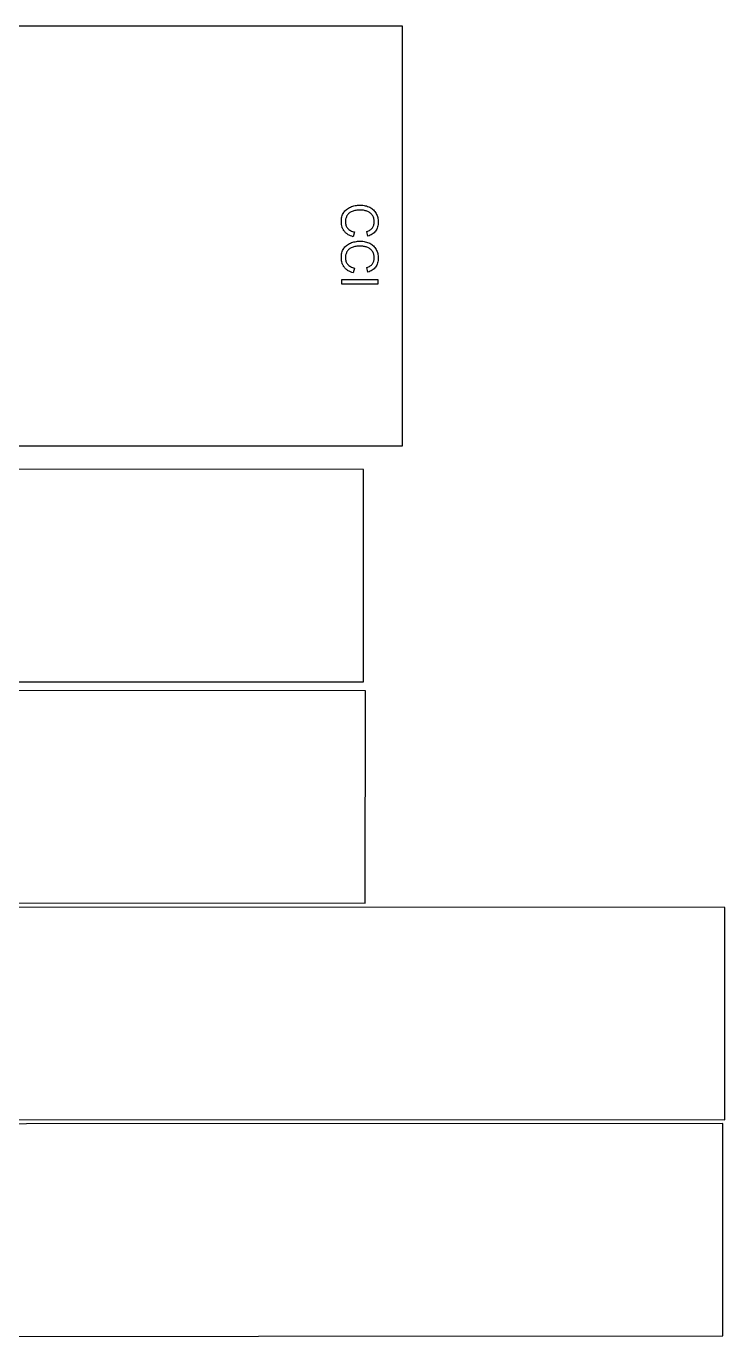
# Model space of a CAD drawing. Extents: x -296 to 95, y -196 to 171.
# Drawn here: x -100.4 to 95.2, y -196.2 to 170.8 of the extents above; entities that cross this region are included whole.
import ezdxf

# ---------------------------------------------------------------- set-up
doc = ezdxf.new("R2010")
doc.units = 0
doc.layers.add('3MM_MATERIAL', color=18, linetype='CONTINUOUS')
doc.layers.add('TEXT_ONLY', color=1, linetype='CONTINUOUS')

msp = doc.modelspace()

# ---------------------------------------------------------------- linework, layer by layer
at = {"layer": '3MM_MATERIAL'}
for points in [[(-295.06, 53.28), (4.94, 53.28), (4.94, 170.78), (-295.06, 170.78)], [(-5.92, 46.67), (-295.92, 46.75), (-295.94, -12.75), (-5.94, -12.83)], [(-5.41, -15.29), (-295.41, -15.2), (-295.43, -74.7), (-5.43, -74.79)], [(95.21, -75.95), (-294.79, -75.86), (-294.8, -135.36), (95.2, -135.45)], [(94.66, -136.41), (-295.34, -136.66), (-295.3, -196.16), (94.7, -195.91)]]:
    msp.add_lwpolyline(points, close=True, dxfattribs=at)
at = {"layer": 'TEXT_ONLY'}
for points in [[(-8.46, 113.16), (-8.8, 111.83), (-9.19, 111.95), (-9.57, 112.08), (-9.91, 112.24), (-10.24, 112.41), (-10.39, 112.51), (-10.53, 112.61), (-10.67, 112.72), (-10.81, 112.83), (-10.94, 112.95), (-11.06, 113.07), (-11.17, 113.2), (-11.28, 113.33), (-11.39, 113.47), (-11.49, 113.61), (-11.58, 113.75), (-11.66, 113.9), (-11.74, 114.05), (-11.81, 114.21), (-11.87, 114.37), (-11.93, 114.53), (-12.02, 114.87), (-12.09, 115.22), (-12.13, 115.59), (-12.14, 115.97), (-12.13, 116.37), (-12.1, 116.74), (-12.05, 117.1), (-11.98, 117.44), (-11.88, 117.76), (-11.77, 118.06), (-11.64, 118.34), (-11.48, 118.6), (-11.31, 118.85), (-11.12, 119.08), (-10.91, 119.29), (-10.68, 119.49), (-10.43, 119.68), (-10.16, 119.85), (-9.88, 120), (-9.58, 120.14), (-9.26, 120.27), (-8.94, 120.37), (-8.61, 120.47), (-8.28, 120.54), (-7.94, 120.6), (-7.6, 120.64), (-7.25, 120.66), (-6.9, 120.67), (-6.51, 120.66), (-6.14, 120.63), (-5.78, 120.59), (-5.43, 120.52), (-5.1, 120.44), (-4.78, 120.34), (-4.47, 120.22), (-4.17, 120.08), (-3.89, 119.92), (-3.62, 119.75), (-3.38, 119.56), (-3.15, 119.35), (-2.93, 119.13), (-2.74, 118.9), (-2.56, 118.64), (-2.4, 118.38), (-2.26, 118.1), (-2.14, 117.81), (-2.04, 117.52), (-1.95, 117.22), (-1.88, 116.91), (-1.84, 116.6), (-1.81, 116.28), (-1.8, 115.95), (-1.81, 115.58), (-1.85, 115.23), (-1.91, 114.89), (-1.99, 114.57), (-2.1, 114.26), (-2.23, 113.97), (-2.38, 113.69), (-2.56, 113.43), (-2.76, 113.18), (-2.98, 112.96), (-3.22, 112.75), (-3.48, 112.56), (-3.76, 112.39), (-4.06, 112.24), (-4.38, 112.11), (-4.71, 112), (-5.02, 113.31), (-4.76, 113.4), (-4.51, 113.5), (-4.28, 113.61), (-4.08, 113.73), (-3.89, 113.86), (-3.72, 114), (-3.56, 114.15), (-3.43, 114.31), (-3.31, 114.49), (-3.21, 114.67), (-3.13, 114.86), (-3.06, 115.06), (-3, 115.28), (-2.96, 115.5), (-2.94, 115.73), (-2.93, 115.98), (-2.94, 116.26), (-2.97, 116.53), (-3.01, 116.79), (-3.07, 117.04), (-3.15, 117.27), (-3.24, 117.5), (-3.36, 117.71), (-3.48, 117.91), (-3.63, 118.09), (-3.78, 118.26), (-3.95, 118.42), (-4.13, 118.57), (-4.32, 118.69), (-4.53, 118.81), (-4.74, 118.91), (-4.97, 118.99), (-5.2, 119.07), (-5.44, 119.13), (-5.67, 119.19), (-5.91, 119.23), (-6.15, 119.26), (-6.4, 119.29), (-6.64, 119.3), (-6.89, 119.31), (-7.2, 119.3), (-7.51, 119.28), (-7.8, 119.26), (-8.08, 119.22), (-8.36, 119.16), (-8.62, 119.1), (-8.87, 119.02), (-9.12, 118.94), (-9.35, 118.84), (-9.56, 118.72), (-9.76, 118.6), (-9.95, 118.46), (-10.12, 118.31), (-10.27, 118.15), (-10.41, 117.97), (-10.54, 117.78), (-10.65, 117.58), (-10.74, 117.38), (-10.82, 117.17), (-10.89, 116.96), (-10.94, 116.75), (-10.98, 116.53), (-11, 116.31), (-11.01, 116.08), (-11, 115.81), (-10.97, 115.55), (-10.92, 115.3), (-10.85, 115.05), (-10.76, 114.82), (-10.65, 114.61), (-10.52, 114.4), (-10.37, 114.2), (-10.2, 114.01), (-10.01, 113.84), (-9.8, 113.69), (-9.57, 113.55), (-9.32, 113.43), (-9.06, 113.32), (-8.77, 113.23)], [(-8.46, 103.07), (-8.8, 101.74), (-9.19, 101.86), (-9.57, 101.99), (-9.91, 102.15), (-10.24, 102.33), (-10.39, 102.42), (-10.53, 102.52), (-10.67, 102.63), (-10.81, 102.74), (-10.94, 102.86), (-11.06, 102.98), (-11.17, 103.11), (-11.28, 103.24), (-11.39, 103.38), (-11.49, 103.52), (-11.58, 103.66), (-11.66, 103.81), (-11.74, 103.96), (-11.81, 104.12), (-11.87, 104.28), (-11.93, 104.44), (-12.02, 104.78), (-12.09, 105.13), (-12.13, 105.5), (-12.14, 105.88), (-12.13, 106.28), (-12.1, 106.65), (-12.05, 107.01), (-11.98, 107.35), (-11.88, 107.67), (-11.77, 107.97), (-11.64, 108.25), (-11.48, 108.51), (-11.31, 108.76), (-11.12, 108.99), (-10.91, 109.2), (-10.68, 109.41), (-10.43, 109.59), (-10.16, 109.76), (-9.88, 109.92), (-9.58, 110.05), (-9.26, 110.18), (-8.94, 110.29), (-8.61, 110.38), (-8.28, 110.45), (-7.94, 110.51), (-7.6, 110.55), (-7.25, 110.58), (-6.9, 110.58), (-6.51, 110.57), (-6.14, 110.55), (-5.78, 110.5), (-5.43, 110.43), (-5.1, 110.35), (-4.78, 110.25), (-4.47, 110.13), (-4.17, 109.99), (-3.89, 109.83), (-3.62, 109.66), (-3.38, 109.47), (-3.15, 109.26), (-2.93, 109.04), (-2.74, 108.81), (-2.56, 108.56), (-2.4, 108.29), (-2.26, 108.01), (-2.14, 107.72), (-2.04, 107.43), (-1.95, 107.13), (-1.88, 106.82), (-1.84, 106.51), (-1.81, 106.19), (-1.8, 105.86), (-1.81, 105.5), (-1.85, 105.14), (-1.91, 104.8), (-1.99, 104.48), (-2.1, 104.17), (-2.23, 103.88), (-2.38, 103.6), (-2.56, 103.34), (-2.76, 103.09), (-2.98, 102.87), (-3.22, 102.66), (-3.48, 102.47), (-3.76, 102.3), (-4.06, 102.15), (-4.38, 102.02), (-4.71, 101.91), (-5.02, 103.22), (-4.76, 103.31), (-4.51, 103.41), (-4.28, 103.52), (-4.08, 103.64), (-3.89, 103.77), (-3.72, 103.91), (-3.56, 104.07), (-3.43, 104.23), (-3.31, 104.4), (-3.21, 104.58), (-3.13, 104.77), (-3.06, 104.97), (-3, 105.19), (-2.96, 105.41), (-2.94, 105.65), (-2.93, 105.89), (-2.94, 106.17), (-2.97, 106.44), (-3.01, 106.7), (-3.07, 106.95), (-3.15, 107.18), (-3.24, 107.41), (-3.36, 107.62), (-3.48, 107.82), (-3.63, 108), (-3.78, 108.18), (-3.95, 108.33), (-4.13, 108.48), (-4.32, 108.61), (-4.53, 108.72), (-4.74, 108.82), (-4.97, 108.91), (-5.2, 108.98), (-5.44, 109.04), (-5.67, 109.1), (-5.91, 109.14), (-6.15, 109.18), (-6.4, 109.2), (-6.64, 109.21), (-6.89, 109.22), (-7.2, 109.21), (-7.51, 109.2), (-7.8, 109.17), (-8.08, 109.13), (-8.36, 109.07), (-8.62, 109.01), (-8.87, 108.93), (-9.12, 108.85), (-9.35, 108.75), (-9.56, 108.64), (-9.76, 108.51), (-9.95, 108.37), (-10.12, 108.22), (-10.27, 108.06), (-10.41, 107.88), (-10.54, 107.69), (-10.65, 107.49), (-10.74, 107.29), (-10.82, 107.08), (-10.89, 106.87), (-10.94, 106.66), (-10.98, 106.44), (-11, 106.22), (-11.01, 105.99), (-11, 105.72), (-10.97, 105.46), (-10.92, 105.21), (-10.85, 104.97), (-10.76, 104.74), (-10.65, 104.52), (-10.52, 104.31), (-10.37, 104.11), (-10.2, 103.93), (-10.01, 103.76), (-9.8, 103.6), (-9.57, 103.46), (-9.32, 103.34), (-9.06, 103.23), (-8.77, 103.14)], [(-11.97, 99.89), (-1.97, 99.89), (-1.97, 98.56), (-11.97, 98.56)]]:
    msp.add_lwpolyline(points, close=True, dxfattribs=at)

doc.saveas('drawing.dxf')
